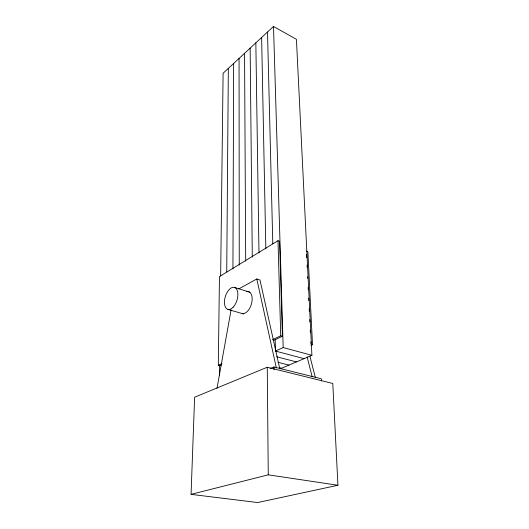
<?xml version="1.0" encoding="UTF-8"?>
<svg xmlns="http://www.w3.org/2000/svg" width="529" height="529" viewBox="0 0 529 529"><rect width="100%" height="100%" fill="white"/><g stroke="black" fill="none" stroke-linecap="round" stroke-linejoin="round"><path stroke-width="0.79" d="M232.932 268.924L233.653 63.447M226.736 271.893L228.336 68.386M221.281 365.103L219.925 365.744L218.305 365.354L219.456 276.568L277.996 240.695L279.57 241.27L282.4 336.265L273.149 340.63M219.449 375.749L219.575 365.036M220.653 276.012L223.106 73.24L273.506 26.45L296.425 39.338L311.912 355.316L280.191 368.839M191.062 494.357L194.612 397.233L267.264 367.245L332.787 383.479L337.938 485.258L257.623 502.55L191.062 494.357L268.256 474.83L337.938 485.258M216.989 388.372L231.08 309.928M238.751 288.933L256.79 278.975L259.977 280.013L279.795 368.812M218.305 365.354L222.021 363.595M272.554 339.664L280.727 335.796L282.4 336.265M275.186 339.671L275.47 351.077L283.18 347.566L311.912 355.316M310.992 345.358L312.507 344.69L307.878 251.659L306.384 251.11M270.127 368.534L273.949 366.967L321.374 378.797L321.467 380.873M279.272 367.635L281.626 368.224M277.91 362.286L288.96 365.103M276.641 356.771L296.445 361.909M275.47 351.077L304.096 358.649M310.92 344.247L312.507 344.69M227.906 309.405L243.724 313.995M234.248 287.333L249.926 292.22M309.882 356.149L315.396 377.666M307.124 356.903L312.183 376.866M256.79 278.975L276.356 367.959M306.549 254.409L306.708 257.702M307.071 265.122L307.19 267.595M307.633 276.66L307.713 278.307M308.156 287.373L308.275 289.846M308.672 298.091L308.797 300.565M309.194 308.804L309.32 311.277M309.716 319.516L309.842 321.989M310.239 330.235L310.358 332.708M310.801 341.774L310.88 343.42M273.506 26.45L283.18 347.566M277.996 240.695L280.727 335.796M267.515 32.011L272.792 243.737M261.63 37.48L265.829 248.828M255.844 42.849L258.985 253.007M273.949 366.967L273.989 369.837M267.264 367.245L268.256 474.83M250.151 48.126L252.28 257.107M244.563 53.323L245.701 261.128M239.062 58.428L239.253 265.062M246.759 291.651A11.34 6.216 -73.3 0 1 251.784 302.634A11.34 6.216 -73.3 0 1 242.216 313.439M233.19 307.151A11.486 6.11 -73.2 0 0 235.689 288.06A11.486 6.11 -73.2 0 0 224.587 299.956A11.486 6.11 -73.2 0 0 233.19 307.151"/></g></svg>
